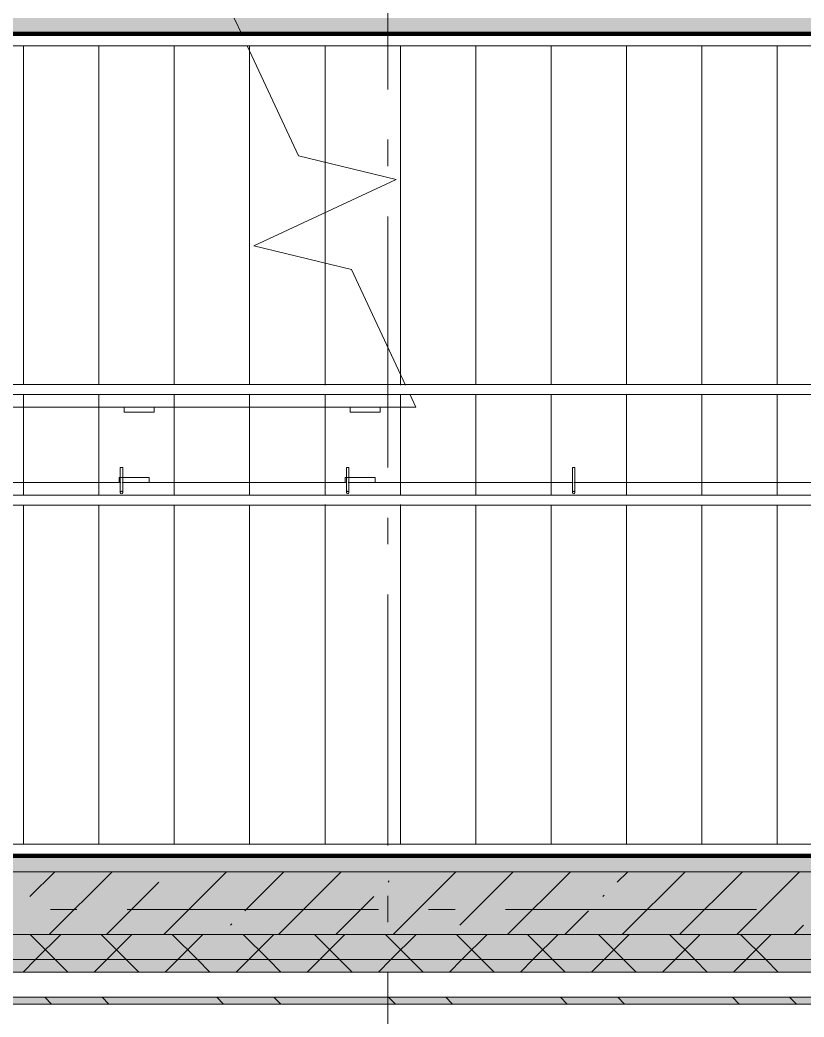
# Model space of a CAD drawing. Header units: millimetres. Extents: x -537608 to 253996, y -217170 to 186033.
# Drawn here: x -281726 to -278604, y -56630 to -52658 of the extents above; entities that cross this region are included whole.
import ezdxf

# ---------------------------------------------------------------- set-up
doc = ezdxf.new("R2010")
doc.units = ezdxf.units.MM
doc.layers.add('16) Лак 1.6м', color=160, linetype='Continuous', lineweight=90)
doc.layers.add('PDF _Геометрия', color=7, linetype='Continuous')
doc.layers.add('PDF _Сплошная заливка', color=7, linetype='Continuous', true_color=0xffffff)

msp = doc.modelspace()

# ---------------------------------------------------------------- hatches: boundary and pattern name
at = {"layer": 'PDF _Сплошная заливка', "true_color": 0x56bc34, "transparency": 33554559}
msp.add_hatch(color=85, dxfattribs=at).paths.add_polyline_path([(-276911.3516, -52710.6693), (-276911.3516, -52650.6707), (-282361.3534, -52650.6707), (-282361.3534, -52710.6693), (-276971.3524, -52710.6693)])
h = msp.add_hatch(color=85, dxfattribs=at)
h.paths.add_polyline_path([(-277845.4411, -56050.668), (-277191.352, -56050.668), (-277191.352, -55990.6695), (-283326.3528, -55990.6695), (-283326.3528, -56050.668), (-279521.3977, -56050.668)], flags=0)
h.paths.add_polyline_path([(-284506.3527, -56050.668), (-284296.3535, -56050.668), (-284296.3535, -55990.6695), (-284511.354, -55992.5727), (-284511.354, -56050.668)], flags=0)
at = {"layer": 'PDF _Сплошная заливка', "transparency": 33554559}
h = msp.add_hatch(color=256, dxfattribs=at)
h.paths.add_polyline_path([(-277007.4638, -56300.6691), (-276911.3516, -56300.6691), (-276911.3516, -56050.668), (-283326.3528, -56050.668), (-283326.3528, -56300.6691), (-277845.4411, -56300.6691)], flags=0)
h.paths.add_polyline_path([(-284506.3527, -56300.6691), (-284296.3535, -56300.6691), (-284296.3535, -56050.668), (-284506.3527, -56050.668)], flags=0)
h = msp.add_hatch(color=256, dxfattribs=at)
h.paths.add_polyline_path([(-264661.3483, -56400.6696), (-264661.3483, -56300.6691), (-273846.0871, -56300.6691), (-273846.0871, -56400.6696), (-265161.3488, -56400.6696)], flags=0)
h.paths.add_polyline_path([(-276169.4866, -56400.6696), (-275546.0879, -56400.6696), (-275546.0879, -56300.6691), (-283386.3535, -56300.6691), (-283386.3535, -56400.6696), (-277007.4638, -56400.6696)], flags=0)
h.paths.add_polyline_path([(-284236.3529, -56400.6696), (-284236.3529, -56300.6691), (-285511.354, -56300.6691), (-285511.354, -56400.6696), (-284511.354, -56400.6696)], flags=0)
h.paths.add_polyline_path([(-293211.3567, -56400.6696), (-293211.3567, -56300.6691), (-295011.358, -56300.6691), (-295011.358, -56400.6696), (-293348.0371, -56400.6696)], flags=0)
h.paths.add_polyline_path([(-297956.914, -56400.6696), (-296711.3566, -56400.6696), (-296711.3566, -56300.6691), (-298011.3579, -56300.6691), (-298011.3579, -56400.6696)], flags=0)
h.paths.add_polyline_path([(-300889.8407, -56400.6696), (-299711.3565, -56400.6696), (-299711.3565, -56300.6691), (-301011.3578, -56300.6691), (-301011.3578, -56400.6696)], flags=0)
h.paths.add_polyline_path([(-302711.3564, -56400.6696), (-302711.3564, -56300.6691), (-304011.3577, -56300.6691), (-304011.3577, -56400.6696), (-302984.786, -56400.6696)], flags=0)
h.paths.add_polyline_path([(-307011.3576, -56400.6696), (-305711.3606, -56400.6696), (-305711.3606, -56300.6691), (-307011.3576, -56300.6691), (-307011.3576, -56348.5637)], flags=0)
h.paths.add_polyline_path([(-311783.5533, -56400.6696), (-311711.3604, -56400.6696), (-311711.3604, -56300.6691), (-313011.3617, -56300.6691), (-313011.3617, -56400.6696), (-312202.5441, -56400.6696)], flags=0)
h.paths.add_polyline_path([(-308850.6309, -56400.6696), (-308711.3605, -56400.6696), (-308711.3605, -56300.6691), (-310011.3618, -56300.6691), (-310011.3618, -56400.6696), (-309688.6081, -56400.6696)], flags=0)
h.paths.add_polyline_path([(-314716.4758, -56400.6696), (-314711.3604, -56400.6696), (-314711.3604, -56300.6691), (-316011.3616, -56300.6691), (-316011.3616, -56400.6696), (-315554.4573, -56400.6696)], flags=0)
h.paths.add_polyline_path([(-318068.389, -56400.6696), (-317711.3603, -56400.6696), (-317711.3603, -56300.6691), (-319011.3615, -56300.6691), (-319011.3615, -56400.6696), (-318906.3662, -56400.6696)], flags=0)
h.paths.add_polyline_path([(-322011.3614, -56400.6696), (-320711.3602, -56400.6696), (-320711.3602, -56300.6691), (-322011.3614, -56300.6691), (-322011.3614, -56348.5637)], flags=0)
h.paths.add_polyline_path([(-324772.2154, -56400.6696), (-323711.3644, -56400.6696), (-323711.3644, -56300.6691), (-325011.3613, -56300.6691), (-325011.3613, -56400.6696)], flags=0)
h.paths.add_polyline_path([(-326867.1607, -56400.6696), (-326711.3643, -56400.6696), (-326711.3643, -56300.6691), (-328311.3625, -56300.6691), (-328311.3625, -56400.6696), (-327286.1471, -56400.6696)], flags=0)
h.paths.add_polyline_path([(-330219.0739, -56400.6696), (-330011.3654, -56400.6696), (-330011.3654, -56300.6691), (-331311.3624, -56300.6691), (-331311.3624, -56400.6696), (-330638.0647, -56400.6696)], flags=0)
h.paths.add_polyline_path([(-333011.361, -56400.6696), (-333011.361, -56300.6691), (-334311.3666, -56300.6691), (-334311.3666, -56400.6696), (-333151.992, -56400.6696)], flags=0)
h.paths.add_polyline_path([(-336084.9188, -56400.6696), (-336011.3653, -56400.6696), (-336011.3653, -56300.6691), (-337111.3699, -56300.6691), (-337111.3699, -56400.6696), (-336503.9096, -56400.6696)], flags=0)
h.paths.add_polyline_path([(-339017.8456, -56400.6696), (-339011.3695, -56400.6696), (-339011.3695, -56300.6691), (-340311.3664, -56300.6691), (-340311.3664, -56400.6696), (-339436.8277, -56400.6696)], flags=0)
h.paths.add_polyline_path([(-343207.736, -56400.6696), (-342011.3651, -56400.6696), (-342011.3651, -56300.6691), (-343311.3706, -56300.6691), (-343311.3706, -56400.6696)], flags=0)
h.paths.add_polyline_path([(-345011.3693, -56400.6696), (-345011.3693, -56300.6691), (-346311.3662, -56300.6691), (-346311.3662, -56400.6696), (-345302.6812, -56400.6696)], flags=0)
h.paths.add_polyline_path([(-348011.3649, -56400.6696), (-348011.3649, -56300.6691), (-349251.3719, -56300.6691), (-349251.3719, -56400.6696), (-348235.5994, -56400.6696)], flags=0)
h.paths.add_polyline_path([(-354520.435, -56400.6696), (-353126.3712, -56400.6696), (-353126.3712, -56300.6691), (-358586.0311, -56300.6691), (-358586.0311, -56400.6696), (-354939.4258, -56400.6696)], flags=0)
h.paths.add_polyline_path([(-352251.3675, -56400.6696), (-350951.3705, -56400.6696), (-350951.3705, -56300.6691), (-352251.3675, -56300.6691), (-352251.3675, -56348.5637)], flags=0)
h.paths.add_polyline_path([(-359548.307, -56400.6696), (-359461.0349, -56400.6696), (-359461.0349, -56300.6691), (-368461.3748, -56300.6691), (-368461.3748, -56400.6696), (-359967.2978, -56400.6696)], flags=0)
h = msp.add_hatch(color=256, dxfattribs=at)
h.paths.add_polyline_path([(-264661.3483, -56450.6697), (-264561.3495, -56450.6697), (-264561.3495, -56400.6696), (-273846.0871, -56400.6696), (-273846.0871, -56450.6697), (-265275.7708, -56450.6697)], flags=0)
h.paths.add_polyline_path([(-276169.4866, -56450.6697), (-275546.0879, -56450.6697), (-275546.0879, -56400.6696), (-283386.3535, -56400.6696), (-283386.3535, -56450.6697), (-277007.4638, -56450.6697)], flags=0)
h.paths.add_polyline_path([(-284236.3529, -56450.6697), (-284236.3529, -56400.6696), (-285511.354, -56400.6696), (-285511.354, -56450.6697), (-284549.2675, -56450.6697)], flags=0)
h.paths.add_polyline_path([(-293767.0235, -56450.6697), (-293211.3567, -56450.6697), (-293211.3567, -56400.6696), (-295011.358, -56400.6696), (-295011.358, -56450.6697), (-294605.0051, -56450.6697)], flags=0)
h.paths.add_polyline_path([(-298011.3579, -56450.6697), (-296711.3566, -56450.6697), (-296711.3566, -56400.6696), (-298011.3579, -56400.6696)], flags=0)
h.paths.add_polyline_path([(-300051.8592, -56450.6697), (-299711.3565, -56450.6697), (-299711.3565, -56400.6696), (-301011.3578, -56400.6696), (-301011.3578, -56450.6697), (-300470.8499, -56450.6697)], flags=0)
h.paths.add_polyline_path([(-302711.3564, -56450.6697), (-302711.3564, -56400.6696), (-304011.3577, -56400.6696), (-304011.3577, -56450.6697), (-302984.786, -56450.6697)], flags=0)
h.paths.add_polyline_path([(-305711.3606, -56450.6697), (-305711.3606, -56400.6696), (-307011.3576, -56400.6696), (-307011.3576, -56450.6697), (-305917.7084, -56450.6697)], flags=0)
h.paths.add_polyline_path([(-308711.3605, -56450.6697), (-308711.3605, -56400.6696), (-310011.3618, -56400.6696), (-310011.3618, -56450.6697), (-308850.6309, -56450.6697)], flags=0)
h.paths.add_polyline_path([(-312202.5441, -56450.6697), (-311711.3604, -56450.6697), (-311711.3604, -56400.6696), (-313011.3617, -56400.6696), (-313011.3617, -56450.6697), (-312621.5305, -56450.6697)], flags=0)
h.paths.add_polyline_path([(-314716.4758, -56450.6697), (-314711.3604, -56450.6697), (-314711.3604, -56400.6696), (-316011.3616, -56400.6696), (-316011.3616, -56450.6697), (-315554.4573, -56450.6697)], flags=0)
h.paths.add_polyline_path([(-318068.389, -56450.6697), (-317711.3603, -56450.6697), (-317711.3603, -56400.6696), (-319011.3615, -56400.6696), (-319011.3615, -56450.6697), (-318906.3662, -56450.6697)], flags=0)
h.paths.add_polyline_path([(-321001.3114, -56450.6697), (-320711.3602, -56450.6697), (-320711.3602, -56400.6696), (-322011.3614, -56400.6696), (-322011.3614, -56450.6697), (-321420.3022, -56450.6697)], flags=0)
h.paths.add_polyline_path([(-323934.2382, -56450.6697), (-323711.3644, -56450.6697), (-323711.3644, -56400.6696), (-325011.3613, -56400.6696), (-325011.3613, -56450.6697), (-324772.2154, -56450.6697)], flags=0)
h.paths.add_polyline_path([(-327286.1471, -56450.6697), (-326711.3643, -56450.6697), (-326711.3643, -56400.6696), (-328311.3625, -56400.6696), (-328311.3625, -56450.6697), (-328124.1287, -56450.6697)], flags=0)
h.paths.add_polyline_path([(-331311.3624, -56450.6697), (-330011.3654, -56450.6697), (-330011.3654, -56400.6696), (-331311.3624, -56400.6696)], flags=0)
h.paths.add_polyline_path([(-334311.3666, -56450.6697), (-333011.361, -56450.6697), (-333011.361, -56400.6696), (-334311.3666, -56400.6696)], flags=0)
h.paths.add_polyline_path([(-336922.9003, -56450.6697), (-336011.3653, -56450.6697), (-336011.3653, -56400.6696), (-337111.3699, -56400.6696), (-337111.3699, -56450.6697)], flags=0)
h.paths.add_polyline_path([(-339436.8277, -56450.6697), (-339011.3695, -56450.6697), (-339011.3695, -56400.6696), (-340311.3664, -56400.6696), (-340311.3664, -56450.6697), (-339855.8185, -56450.6697)], flags=0)
h.paths.add_polyline_path([(-342369.7545, -56450.6697), (-342011.3651, -56450.6697), (-342011.3651, -56400.6696), (-343311.3706, -56400.6696), (-343311.3706, -56450.6697), (-343207.736, -56450.6697)], flags=0)
h.paths.add_polyline_path([(-345011.3693, -56450.6697), (-345011.3693, -56400.6696), (-346311.3662, -56400.6696), (-346311.3662, -56450.6697), (-345302.6812, -56450.6697)], flags=0)
h.paths.add_polyline_path([(-348011.3649, -56450.6697), (-348011.3649, -56400.6696), (-349251.3719, -56400.6696), (-349251.3719, -56450.6697), (-348235.5994, -56450.6697)], flags=0)
h.paths.add_polyline_path([(-352251.3675, -56450.6697), (-350951.3705, -56450.6697), (-350951.3705, -56400.6696), (-352251.3675, -56400.6696)], flags=0)
h.paths.add_polyline_path([(-353126.3712, -56450.6697), (-353126.3712, -56400.6696), (-358586.0311, -56400.6696), (-358586.0311, -56450.6697), (-353263.4714, -56450.6697)], flags=0)
h.paths.add_polyline_path([(-360805.2708, -56450.6697), (-359461.0349, -56450.6697), (-359461.0349, -56400.6696), (-368511.375, -56400.6696), (-368511.375, -56450.6697), (-361643.2523, -56450.6697)], flags=0)
h = msp.add_hatch(color=256, dxfattribs=at)
h.paths.add_polyline_path([(-265275.7708, -56577.6682), (-264411.3488, -56577.6682), (-264411.3488, -56550.6701), (-273846.0871, -56550.6701), (-273846.0871, -56577.6682), (-266113.7491, -56577.6682)], flags=0)
h.paths.add_polyline_path([(-276169.4866, -56577.6682), (-275546.0879, -56577.6682), (-275546.0879, -56550.6701), (-283386.3535, -56550.6701), (-283386.3535, -56577.6682), (-277007.4638, -56577.6682)], flags=0)
h.paths.add_polyline_path([(-284236.3529, -56577.6682), (-284236.3529, -56550.6701), (-285511.354, -56550.6701), (-285511.354, -56577.6682), (-284549.2675, -56577.6682)], flags=0)
h.paths.add_polyline_path([(-293211.3567, -56577.6682), (-293211.3567, -56550.6701), (-295011.358, -56550.6701), (-295011.358, -56577.6682), (-293348.0371, -56577.6682)], flags=0)
h.paths.add_polyline_path([(-297956.914, -56577.6682), (-296711.3566, -56577.6682), (-296711.3566, -56550.6701), (-298011.3579, -56550.6701), (-298011.3579, -56577.6682)], flags=0)
h.paths.add_polyline_path([(-301011.3578, -56577.6682), (-299711.3565, -56577.6682), (-299711.3565, -56550.6701), (-301011.3578, -56550.6701)], flags=0)
h.paths.add_polyline_path([(-302984.786, -56577.6682), (-302711.3564, -56577.6682), (-302711.3564, -56550.6701), (-304011.3577, -56550.6701), (-304011.3577, -56577.6682), (-303822.7632, -56577.6682)], flags=0)
h.paths.add_polyline_path([(-305917.7084, -56577.6682), (-305711.3606, -56577.6682), (-305711.3606, -56550.6701), (-307011.3576, -56550.6701), (-307011.3576, -56577.6682), (-306336.6949, -56577.6682)], flags=0)
h.paths.add_polyline_path([(-308850.6309, -56577.6682), (-308711.3605, -56577.6682), (-308711.3605, -56550.6701), (-310011.3618, -56550.6701), (-310011.3618, -56577.6682), (-309688.6081, -56577.6682)], flags=0)
h.paths.add_polyline_path([(-312202.5441, -56577.6682), (-311711.3604, -56577.6682), (-311711.3604, -56550.6701), (-313011.3617, -56550.6701), (-313011.3617, -56577.6682), (-312621.5305, -56577.6682)], flags=0)
h.paths.add_polyline_path([(-317711.3603, -56577.6682), (-317711.3603, -56550.6701), (-319011.3615, -56550.6701), (-319011.3615, -56577.6682), (-318068.389, -56577.6682)], flags=0)
h.paths.add_polyline_path([(-315554.4573, -56577.6682), (-314711.3604, -56577.6682), (-314711.3604, -56550.6701), (-316011.3616, -56550.6701), (-316011.3616, -56577.6682), (-315973.4437, -56577.6682)], flags=0)
h.paths.add_polyline_path([(-321420.3022, -56577.6682), (-320711.3602, -56577.6682), (-320711.3602, -56550.6701), (-322011.3614, -56550.6701), (-322011.3614, -56577.6682), (-321839.293, -56577.6682)], flags=0)
h.paths.add_polyline_path([(-323711.3644, -56577.6682), (-323711.3644, -56550.6701), (-325011.3613, -56550.6701), (-325011.3613, -56577.6682), (-323934.2382, -56577.6682)], flags=0)
h.paths.add_polyline_path([(-326711.3643, -56577.6682), (-326711.3643, -56550.6701), (-328311.3625, -56550.6701), (-328311.3625, -56577.6682), (-326867.1607, -56577.6682)], flags=0)
h.paths.add_polyline_path([(-331311.3624, -56577.6682), (-330011.3654, -56577.6682), (-330011.3654, -56550.6701), (-331311.3624, -56550.6701)], flags=0)
h.paths.add_polyline_path([(-334311.3666, -56577.6682), (-333011.361, -56577.6682), (-333011.361, -56550.6701), (-334311.3666, -56550.6701)], flags=0)
h.paths.add_polyline_path([(-336011.3653, -56577.6682), (-336011.3653, -56550.6701), (-337111.3699, -56550.6701), (-337111.3699, -56577.6682), (-336084.9188, -56577.6682)], flags=0)
h.paths.add_polyline_path([(-340311.3664, -56577.6682), (-339011.3695, -56577.6682), (-339011.3695, -56550.6701), (-340311.3664, -56550.6701)], flags=0)
h.paths.add_polyline_path([(-345302.6812, -56577.6682), (-345011.3693, -56577.6682), (-345011.3693, -56550.6701), (-346311.3662, -56550.6701), (-346311.3662, -56577.6682), (-345721.6634, -56577.6682)], flags=0)
h.paths.add_polyline_path([(-343207.736, -56577.6682), (-342011.3651, -56577.6682), (-342011.3651, -56550.6701), (-343311.3706, -56550.6701), (-343311.3706, -56577.6682)], flags=0)
h.paths.add_polyline_path([(-348235.5994, -56577.6682), (-348011.3649, -56577.6682), (-348011.3649, -56550.6701), (-349251.3719, -56550.6701), (-349251.3719, -56577.6682), (-349073.581, -56577.6682)], flags=0)
h.paths.add_polyline_path([(-354101.4443, -56577.6682), (-353126.3712, -56577.6682), (-353126.3712, -56550.6701), (-358586.0311, -56550.6701), (-358586.0311, -56577.6682), (-354520.435, -56577.6682)], flags=0)
h.paths.add_polyline_path([(-351168.5261, -56577.6682), (-350951.3705, -56577.6682), (-350951.3705, -56550.6701), (-352251.3675, -56550.6701), (-352251.3675, -56577.6682), (-351587.5169, -56577.6682)], flags=0)
h.paths.add_polyline_path([(-359548.307, -56577.6682), (-359461.0349, -56577.6682), (-359461.0349, -56550.6701), (-368638.3734, -56550.6701), (-368638.3734, -56577.6682), (-359967.2978, -56577.6682)], flags=0)

# ---------------------------------------------------------------- linework, layer by layer
at = {"layer": '16) Лак 1.6м'}
msp.add_lwpolyline([(-282561.3521, -48610.669), (-282421.3541, -48610.669), (-282421.3541, -52710.6693), (-276971.3524, -52710.6693), (-276971.3524, -55740.6684), (-277251.3527, -55740.6684), (-277251.3527, -55990.6695), (-284451.3533, -55990.6695), (-284451.3533, -48610.669), (-284211.3527, -48610.669)], dxfattribs=at)
at = {"layer": 'PDF _Геометрия', "color": 253, "lineweight": 9, "true_color": 0xaaaaaa}
for p, q in [((-280261.3531, -52934.8392), (-280261.3531, -51934.8392)), ((-280840.0995, -52720.6676), (-280872.7405, -52650.6707)), ((-281711.3528, -52720.6676), (-281711.3528, -52710.6693)), ((-281711.3528, -52710.6693), (-281711.3528, -52720.6676)), ((-281411.3536, -52720.6676), (-281411.3536, -52710.6693)), ((-281411.3536, -52710.6693), (-281411.3536, -52720.6676)), ((-281111.3524, -52720.6676), (-281111.3524, -52710.6693)), ((-281111.3524, -52710.6693), (-281111.3524, -52720.6676)), ((-280811.3533, -52720.6676), (-280811.3533, -52710.6693)), ((-280811.3533, -52710.6693), (-280811.3533, -52720.6676)), ((-280511.352, -52720.6676), (-280511.352, -52710.6693)), ((-280511.352, -52710.6693), (-280511.352, -52720.6676)), ((-280211.3529, -52720.6676), (-280211.3529, -52710.6693)), ((-280211.3529, -52710.6693), (-280211.3529, -52720.6676)), ((-279911.3515, -52720.6676), (-279911.3515, -52710.6693)), ((-279911.3515, -52710.6693), (-279911.3515, -52720.6676)), ((-279611.3525, -52720.6676), (-279611.3525, -52710.6693)), ((-279611.3525, -52710.6693), (-279611.3525, -52720.6676)), ((-279311.3533, -52720.6676), (-279311.3533, -52710.6693)), ((-279311.3533, -52710.6693), (-279311.3533, -52720.6676)), ((-279011.352, -52720.6676), (-279011.352, -52710.6693)), ((-279011.352, -52710.6693), (-279011.352, -52720.6676)), ((-278711.3529, -52720.6676), (-278711.3529, -52710.6693)), ((-278711.3529, -52710.6693), (-278711.3529, -52720.6676)), ((-281711.3528, -54110.9766), (-281711.3528, -52760.6694)), ((-281711.3528, -52760.6694), (-281711.3528, -54110.9766)), ((-281411.3536, -54111.1704), (-281411.3536, -52760.6694)), ((-281411.3536, -52760.6694), (-281411.3536, -54111.1704)), ((-281111.3524, -54111.1704), (-281111.3524, -52760.6694)), ((-281111.3524, -52760.6694), (-281111.3524, -54111.1704)), ((-280617.0082, -53199.0928), (-280821.4463, -52760.6694)), ((-280811.3533, -52782.3153), (-280811.3533, -52760.6694)), ((-280811.3533, -52760.6694), (-280811.3533, -52782.3153)), ((-280511.352, -53224.769), (-280511.352, -52760.6694)), ((-280511.352, -52760.6694), (-280511.352, -53224.769)), ((-280211.3529, -54069.0199), (-280211.3529, -52760.6694)), ((-280211.3529, -52760.6694), (-280211.3529, -54069.0199)), ((-279911.3515, -54111.2393), (-279911.3515, -52760.6694)), ((-279911.3515, -52760.6694), (-279911.3515, -54111.2393)), ((-279611.3525, -54111.2264), (-279611.3525, -52760.6694)), ((-279611.3525, -52760.6694), (-279611.3525, -54111.2264)), ((-279311.3533, -54111.2135), (-279311.3533, -52760.6694)), ((-279311.3533, -52760.6694), (-279311.3533, -54111.2135)), ((-279011.352, -54111.2006), (-279011.352, -52760.6694)), ((-279011.352, -52760.6694), (-279011.352, -54111.2006)), ((-278711.3529, -54111.1877), (-278711.3529, -52760.6694)), ((-278711.3529, -52760.6694), (-278711.3529, -54111.1877)), ((-280811.3533, -54111.1704), (-280811.3533, -52782.3153)), ((-280811.3533, -52782.3153), (-280811.3533, -54111.1704)), ((-280261.3531, -53240.675), (-280261.3531, -53134.84)), ((-280228.1308, -53293.6032), (-280617.0082, -53199.0928)), ((-280511.352, -53425.6697), (-280511.352, -53224.769)), ((-280511.352, -53224.769), (-280511.352, -53425.6697)), ((-280794.5731, -53557.7363), (-280228.1308, -53293.6032)), ((-280511.352, -53626.5705), (-280511.352, -53425.6697)), ((-280511.352, -53425.6697), (-280511.352, -53626.5705)), ((-280261.3531, -54440.6758), (-280261.3531, -53440.6758)), ((-280405.6979, -53652.2467), (-280794.5731, -53557.7363)), ((-280511.352, -54112.6517), (-280511.352, -53626.5705)), ((-280511.352, -53626.5705), (-280511.352, -54112.6517)), ((-280191.0074, -54112.6517), (-280405.6979, -53652.2467)), ((-280211.3529, -54112.6517), (-280211.3529, -54069.0199)), ((-280211.3529, -54069.0199), (-280211.3529, -54112.6517)), ((-281711.3528, -54150.3628), (-281711.3528, -54200.6688)), ((-281711.3528, -54150.3628), (-281711.3528, -54200.6688)), ((-281411.3536, -54150.169), (-281411.3536, -54200.6688)), ((-281411.3536, -54150.169), (-281411.3536, -54200.6688)), ((-281111.3524, -54150.169), (-281111.3524, -54200.6688)), ((-281111.3524, -54150.169), (-281111.3524, -54200.6688)), ((-280811.3533, -54150.169), (-280811.3533, -54200.6688)), ((-280811.3533, -54150.169), (-280811.3533, -54200.6688)), ((-280511.352, -54148.6878), (-280511.352, -54200.6688)), ((-280511.352, -54148.6878), (-280511.352, -54200.6688)), ((-280211.3529, -54200.6688), (-280211.3529, -54148.6878)), ((-280211.3529, -54148.6878), (-280211.3529, -54200.6688)), ((-280149.9635, -54200.6688), (-280174.2036, -54148.6878)), ((-279911.3515, -54500.67), (-279911.3515, -54150.1002)), ((-279911.3515, -54150.1002), (-279911.3515, -54500.67)), ((-279611.3525, -54500.67), (-279611.3525, -54150.1131)), ((-279611.3525, -54150.1131), (-279611.3525, -54500.67)), ((-279311.3533, -54500.67), (-279311.3533, -54150.126)), ((-279311.3533, -54150.126), (-279311.3533, -54500.67)), ((-279011.352, -54500.67), (-279011.352, -54150.1389)), ((-279011.352, -54150.1389), (-279011.352, -54500.67)), ((-278711.3529, -54500.67), (-278711.3529, -54150.1518)), ((-278711.3529, -54150.1518), (-278711.3529, -54500.67)), ((-282011.3519, -54200.6688), (-281711.3528, -54200.6688)), ((-281711.3528, -54200.6688), (-281711.3528, -54500.67)), ((-281711.3528, -54200.6688), (-281711.3528, -54500.67)), ((-281711.3528, -54200.6688), (-281411.3536, -54200.6688)), ((-281411.3536, -54200.6688), (-281411.3536, -54500.67)), ((-281411.3536, -54200.6688), (-281411.3536, -54500.67)), ((-281411.3536, -54200.6688), (-281111.3524, -54200.6688)), ((-281111.3524, -54200.6688), (-281111.3524, -54500.67)), ((-281111.3524, -54200.6688), (-281111.3524, -54500.67)), ((-281111.3524, -54200.6688), (-280811.3533, -54200.6688)), ((-280811.3533, -54200.6688), (-280811.3533, -54500.67)), ((-280811.3533, -54200.6688), (-280811.3533, -54500.67)), ((-280811.3533, -54200.6688), (-280511.352, -54200.6688)), ((-280511.352, -54200.6688), (-280511.352, -54500.67)), ((-280511.352, -54500.67), (-280511.352, -54200.6688)), ((-280511.352, -54200.6688), (-280211.3529, -54200.6688)), ((-280211.3529, -54500.67), (-280211.3529, -54200.6688)), ((-280211.3529, -54200.6688), (-280211.3529, -54500.67)), ((-280211.3529, -54200.6688), (-280149.9635, -54200.6688)), ((-281711.3528, -54500.67), (-282011.3519, -54500.67)), ((-281411.3536, -54500.67), (-281711.3528, -54500.67)), ((-281711.3528, -54551.3979), (-281711.3528, -54500.67)), ((-281711.3528, -54551.3979), (-281711.3528, -54500.67)), ((-281323.8533, -54500.67), (-281411.3536, -54500.67)), ((-281411.3536, -54551.5099), (-281411.3536, -54500.67)), ((-281411.3536, -54551.5099), (-281411.3536, -54500.67)), ((-281111.3524, -54500.67), (-281318.852, -54500.67)), ((-280811.3533, -54500.67), (-281111.3524, -54500.67)), ((-281111.3524, -54551.6262), (-281111.3524, -54500.67)), ((-281111.3524, -54551.6262), (-281111.3524, -54500.67)), ((-280511.352, -54500.67), (-280811.3533, -54500.67)), ((-280811.3533, -54551.7381), (-280811.3533, -54500.67)), ((-280811.3533, -54551.7381), (-280811.3533, -54500.67)), ((-280423.8516, -54500.67), (-280511.352, -54500.67)), ((-280511.352, -54500.67), (-280511.352, -54552.6509)), ((-280511.352, -54552.6509), (-280511.352, -54500.67)), ((-280211.3529, -54500.67), (-280418.8525, -54500.67)), ((-279911.3515, -54500.67), (-280211.3529, -54500.67)), ((-280211.3529, -54500.67), (-280211.3529, -54552.6509)), ((-280211.3529, -54552.6509), (-280211.3529, -54500.67)), ((-279611.3525, -54500.67), (-279911.3515, -54500.67)), ((-279911.3515, -54500.67), (-279911.3515, -54551.1697)), ((-279911.3515, -54551.1697), (-279911.3515, -54500.67)), ((-279523.8521, -54500.67), (-279611.3525, -54500.67)), ((-279611.3525, -54500.67), (-279611.3525, -54551.1697)), ((-279611.3525, -54551.1697), (-279611.3525, -54500.67)), ((-279311.3533, -54500.67), (-279518.8529, -54500.67)), ((-279011.352, -54500.67), (-279311.3533, -54500.67)), ((-279311.3533, -54500.67), (-279311.3533, -54551.1697)), ((-279311.3533, -54551.1697), (-279311.3533, -54500.67)), ((-278711.3529, -54500.67), (-279011.352, -54500.67)), ((-279011.352, -54500.67), (-279011.352, -54551.1697)), ((-279011.352, -54551.1697), (-279011.352, -54500.67)), ((-278523.8521, -54500.67), (-278711.3529, -54500.67)), ((-278711.3529, -54500.67), (-278711.3529, -54551.1697)), ((-278711.3529, -54551.1697), (-278711.3529, -54500.67)), ((-281711.3528, -54589.9444), (-281711.3528, -55940.6693)), ((-281711.3528, -55940.6693), (-281711.3528, -54589.9444)), ((-281411.3536, -54589.8282), (-281411.3536, -55940.6693)), ((-281411.3536, -55940.6693), (-281411.3536, -54589.8282)), ((-281111.3524, -54589.7162), (-281111.3524, -55940.6693)), ((-281111.3524, -55940.6693), (-281111.3524, -54589.7162)), ((-280811.3533, -54589.6), (-280811.3533, -55940.6693)), ((-280811.3533, -55940.6693), (-280811.3533, -54589.6)), ((-280511.352, -54588.6871), (-280511.352, -55940.6693)), ((-280511.352, -55940.6693), (-280511.352, -54588.6871)), ((-280211.3529, -54588.6871), (-280211.3529, -55940.6693)), ((-280211.3529, -55940.6693), (-280211.3529, -54588.6871)), ((-279911.3515, -54590.1684), (-279911.3515, -55940.6693)), ((-279911.3515, -55940.6693), (-279911.3515, -54590.1684)), ((-279611.3525, -54590.1684), (-279611.3525, -55940.6693)), ((-279611.3525, -55940.6693), (-279611.3525, -54590.1684)), ((-279311.3533, -54590.1684), (-279311.3533, -55940.6693)), ((-279311.3533, -55940.6693), (-279311.3533, -54590.1684)), ((-279011.352, -54590.1684), (-279011.352, -55940.6693)), ((-279011.352, -55940.6693), (-279011.352, -54590.1684)), ((-278711.3529, -54590.1684), (-278711.3529, -55940.6693)), ((-278711.3529, -55940.6693), (-278711.3529, -54590.1684)), ((-280261.3531, -54746.5073), (-280261.3531, -54640.6723)), ((-280261.3531, -55946.5081), (-280261.3531, -54946.5081)), ((-281711.3528, -55980.6712), (-281711.3528, -55990.6695)), ((-281711.3528, -55990.6695), (-281711.3528, -55980.6712)), ((-281411.3536, -55980.6712), (-281411.3536, -55990.6695)), ((-281411.3536, -55990.6695), (-281411.3536, -55980.6712)), ((-281111.3524, -55980.6712), (-281111.3524, -55990.6695)), ((-281111.3524, -55990.6695), (-281111.3524, -55980.6712)), ((-280811.3533, -55980.6712), (-280811.3533, -55990.6695)), ((-280811.3533, -55990.6695), (-280811.3533, -55980.6712)), ((-280511.352, -55980.6712), (-280511.352, -55990.6695)), ((-280511.352, -55990.6695), (-280511.352, -55980.6712)), ((-280211.3529, -55980.6712), (-280211.3529, -55990.6695)), ((-280211.3529, -55990.6695), (-280211.3529, -55980.6712)), ((-279911.3515, -55980.6712), (-279911.3515, -55990.6695)), ((-279911.3515, -55990.6695), (-279911.3515, -55980.6712)), ((-279611.3525, -55980.6712), (-279611.3525, -55990.6695)), ((-279611.3525, -55990.6695), (-279611.3525, -55980.6712)), ((-279311.3533, -55980.6712), (-279311.3533, -55990.6695)), ((-279311.3533, -55990.6695), (-279311.3533, -55980.6712)), ((-279011.352, -55980.6712), (-279011.352, -55990.6695)), ((-279011.352, -55990.6695), (-279011.352, -55980.6712)), ((-278711.3529, -55980.6712), (-278711.3529, -55990.6695)), ((-278711.3529, -55990.6695), (-278711.3529, -55980.6712)), ((-280261.3531, -56252.3396), (-280261.3531, -56146.509)), ((-281498.9488, -56200.6687), (-281604.7837, -56200.6687)), ((-280298.9501, -56200.6687), (-281298.9501, -56200.6687)), ((-279993.1165, -56200.6687), (-280098.9493, -56200.6687)), ((-278793.1156, -56200.6687), (-279793.1156, -56200.6687)), ((-280261.3531, -57452.3404), (-280261.3531, -56452.3405))]:
    msp.add_line(p, q, dxfattribs=at)
at = {"layer": 'PDF _Геометрия', "lineweight": 9}
for p, q in [((-278201.3524, -52720.6676), (-282406.3523, -52720.6676)), ((-276971.3524, -52710.6693), (-282361.3534, -52710.6693)), ((-282406.3523, -52760.6694), (-278201.3524, -52760.6694)), ((-278416.6307, -54110.671), (-282306.0742, -54110.671)), ((-282306.0742, -54150.6685), (-278416.6307, -54150.6685)), ((-281311.3532, -54200.6688), (-281311.3532, -54220.6697)), ((-281191.3519, -54220.6697), (-281191.3519, -54200.6688)), ((-280411.3515, -54200.6688), (-280411.3515, -54220.6697)), ((-280291.3523, -54220.6697), (-280291.3523, -54200.6688)), ((-281311.3532, -54220.6697), (-281191.3519, -54220.6697)), ((-280411.3515, -54220.6697), (-280291.3523, -54220.6697)), ((-281326.3529, -54515.6675), (-281326.3529, -54440.6715)), ((-281326.3529, -54440.6715), (-281326.3529, -54515.6675)), ((-281326.1828, -54440.6715), (-281326.3529, -54440.6715)), ((-281326.3529, -54440.6715), (-281326.1828, -54440.6715)), ((-281326.1828, -54440.6715), (-281326.3529, -54440.6715)), ((-281326.3529, -54440.6715), (-281326.1828, -54440.6715)), ((-281325.6833, -54440.6715), (-281326.1828, -54440.6715)), ((-281326.1828, -54440.6715), (-281325.6833, -54440.6715)), ((-281325.6833, -54440.6715), (-281326.1828, -54440.6715)), ((-281326.1828, -54440.6715), (-281325.6833, -54440.6715)), ((-281324.8889, -54440.6715), (-281325.6833, -54440.6715)), ((-281325.6833, -54440.6715), (-281324.8889, -54440.6715)), ((-281324.8889, -54440.6715), (-281325.6833, -54440.6715)), ((-281325.6833, -54440.6715), (-281324.8889, -54440.6715)), ((-281324.8889, -54440.6715), (-281323.8533, -54440.6715)), ((-281323.8533, -54440.6715), (-281322.6476, -54440.6715)), ((-281322.6476, -54440.6715), (-281321.3537, -54440.6715)), ((-281321.3537, -54440.6715), (-281320.0598, -54440.6715)), ((-281320.0598, -54440.6715), (-281318.852, -54440.6715)), ((-281318.852, -54440.6715), (-281317.8164, -54440.6715)), ((-281317.8164, -54440.6715), (-281317.022, -54440.6715)), ((-281317.022, -54440.6715), (-281317.8164, -54440.6715)), ((-281317.8164, -54440.6715), (-281317.022, -54440.6715)), ((-281317.022, -54440.6715), (-281317.8164, -54440.6715)), ((-281317.022, -54440.6715), (-281316.5225, -54440.6715)), ((-281316.5225, -54440.6715), (-281317.022, -54440.6715)), ((-281317.022, -54440.6715), (-281316.5225, -54440.6715)), ((-281316.5225, -54440.6715), (-281317.022, -54440.6715)), ((-281316.5225, -54440.6715), (-281316.3524, -54440.6715)), ((-281316.3524, -54440.6715), (-281316.5225, -54440.6715)), ((-281316.5225, -54440.6715), (-281316.3524, -54440.6715)), ((-281316.3524, -54440.6715), (-281316.5225, -54440.6715)), ((-281316.3524, -54515.6675), (-281316.3524, -54440.6715)), ((-281316.3524, -54440.6715), (-281316.3524, -54515.6675)), ((-280426.3534, -54515.6675), (-280426.3534, -54440.6715)), ((-280426.3534, -54440.6715), (-280426.3534, -54515.6675)), ((-280426.1833, -54440.6715), (-280426.3534, -54440.6715)), ((-280426.3534, -54440.6715), (-280426.1833, -54440.6715)), ((-280426.1833, -54440.6715), (-280426.3534, -54440.6715)), ((-280426.3534, -54440.6715), (-280426.1833, -54440.6715)), ((-280425.6838, -54440.6715), (-280426.1833, -54440.6715)), ((-280426.1833, -54440.6715), (-280425.6838, -54440.6715)), ((-280425.6838, -54440.6715), (-280426.1833, -54440.6715)), ((-280426.1833, -54440.6715), (-280425.6838, -54440.6715)), ((-280424.8872, -54440.6715), (-280425.6838, -54440.6715)), ((-280425.6838, -54440.6715), (-280424.8872, -54440.6715)), ((-280424.8872, -54440.6715), (-280425.6838, -54440.6715)), ((-280425.6838, -54440.6715), (-280424.8872, -54440.6715)), ((-280424.8872, -54440.6715), (-280423.8516, -54440.6715)), ((-280423.8516, -54440.6715), (-280422.6459, -54440.6715)), ((-280422.6459, -54440.6715), (-280421.352, -54440.6715)), ((-280421.352, -54440.6715), (-280420.0581, -54440.6715)), ((-280420.0581, -54440.6715), (-280418.8525, -54440.6715)), ((-280418.8525, -54440.6715), (-280417.8169, -54440.6715)), ((-280417.8169, -54440.6715), (-280417.0225, -54440.6715)), ((-280417.0225, -54440.6715), (-280417.8169, -54440.6715)), ((-280417.8169, -54440.6715), (-280417.0225, -54440.6715)), ((-280417.0225, -54440.6715), (-280417.8169, -54440.6715)), ((-280417.0225, -54440.6715), (-280416.523, -54440.6715)), ((-280416.523, -54440.6715), (-280417.0225, -54440.6715)), ((-280417.0225, -54440.6715), (-280416.523, -54440.6715)), ((-280416.523, -54440.6715), (-280417.0225, -54440.6715)), ((-280416.523, -54440.6715), (-280416.3529, -54440.6715)), ((-280416.3529, -54440.6715), (-280416.523, -54440.6715)), ((-280416.523, -54440.6715), (-280416.3529, -54440.6715)), ((-280416.3529, -54440.6715), (-280416.523, -54440.6715)), ((-280416.3529, -54515.6675), (-280416.3529, -54440.6715)), ((-280416.3529, -54440.6715), (-280416.3529, -54515.6675)), ((-279526.3516, -54515.6675), (-279526.3516, -54440.6715)), ((-279526.3516, -54440.6715), (-279526.3516, -54515.6675)), ((-279526.1816, -54440.6715), (-279526.3516, -54440.6715)), ((-279526.3516, -54440.6715), (-279526.1816, -54440.6715)), ((-279526.1816, -54440.6715), (-279526.3516, -54440.6715)), ((-279526.3516, -54440.6715), (-279526.1816, -54440.6715)), ((-279525.6821, -54440.6715), (-279526.1816, -54440.6715)), ((-279526.1816, -54440.6715), (-279525.6821, -54440.6715)), ((-279525.6821, -54440.6715), (-279526.1816, -54440.6715)), ((-279526.1816, -54440.6715), (-279525.6821, -54440.6715)), ((-279524.8876, -54440.6715), (-279525.6821, -54440.6715)), ((-279525.6821, -54440.6715), (-279524.8876, -54440.6715)), ((-279524.8876, -54440.6715), (-279525.6821, -54440.6715)), ((-279525.6821, -54440.6715), (-279524.8876, -54440.6715)), ((-279524.8876, -54440.6715), (-279523.8521, -54440.6715)), ((-279523.8521, -54440.6715), (-279522.6464, -54440.6715)), ((-279522.6464, -54440.6715), (-279521.3525, -54440.6715)), ((-279521.3525, -54440.6715), (-279520.0585, -54440.6715)), ((-279520.0585, -54440.6715), (-279518.8529, -54440.6715)), ((-279518.8529, -54440.6715), (-279517.8173, -54440.6715)), ((-279517.8173, -54440.6715), (-279517.0229, -54440.6715)), ((-279517.0229, -54440.6715), (-279517.8173, -54440.6715)), ((-279517.8173, -54440.6715), (-279517.0229, -54440.6715)), ((-279517.0229, -54440.6715), (-279517.8173, -54440.6715)), ((-279517.0229, -54440.6715), (-279516.5234, -54440.6715)), ((-279516.5234, -54440.6715), (-279517.0229, -54440.6715)), ((-279517.0229, -54440.6715), (-279516.5234, -54440.6715)), ((-279516.5234, -54440.6715), (-279517.0229, -54440.6715)), ((-279516.5234, -54440.6715), (-279516.3533, -54440.6715)), ((-279516.3533, -54440.6715), (-279516.5234, -54440.6715)), ((-279516.5234, -54440.6715), (-279516.3533, -54440.6715)), ((-279516.3533, -54440.6715), (-279516.5234, -54440.6715)), ((-279516.3533, -54515.6675), (-279516.3533, -54440.6715)), ((-279516.3533, -54440.6715), (-279516.3533, -54515.6675)), ((-281211.3529, -54480.6691), (-281331.3521, -54480.6691)), ((-281331.3521, -54480.6691), (-281331.3521, -54500.67)), ((-281211.3529, -54500.67), (-281211.3529, -54480.6691)), ((-280311.3533, -54480.6691), (-280431.3525, -54480.6691)), ((-280431.3525, -54480.6691), (-280431.3525, -54500.67)), ((-280311.3533, -54500.67), (-280311.3533, -54480.6691)), ((-281326.3529, -54515.6675), (-281326.3529, -54519.2026)), ((-281326.3529, -54519.2026), (-281326.3529, -54515.6675)), ((-281326.3529, -54519.2026), (-281326.3529, -54534.5576)), ((-281326.3529, -54534.5576), (-281326.3529, -54519.2026)), ((-281316.3524, -54532.0515), (-281316.3524, -54515.6675)), ((-281316.3524, -54515.6675), (-281316.3524, -54532.0515)), ((-280426.3534, -54515.6675), (-280426.3534, -54519.2026)), ((-280426.3534, -54519.2026), (-280426.3534, -54515.6675)), ((-280426.3534, -54519.2026), (-280426.3534, -54534.5576)), ((-280426.3534, -54534.5576), (-280426.3534, -54519.2026)), ((-280416.3529, -54532.0515), (-280416.3529, -54515.6675)), ((-280416.3529, -54515.6675), (-280416.3529, -54532.0515)), ((-279526.3516, -54515.6675), (-279526.3516, -54519.2026)), ((-279526.3516, -54519.2026), (-279526.3516, -54515.6675)), ((-279526.3516, -54519.2026), (-279526.3516, -54534.5576)), ((-279526.3516, -54534.5576), (-279526.3516, -54519.2026)), ((-279516.3533, -54532.0515), (-279516.3533, -54515.6675)), ((-279516.3533, -54515.6675), (-279516.3533, -54532.0515)), ((-278416.6307, -54550.6702), (-282306.0742, -54550.6702)), ((-281326.3529, -54534.5576), (-281326.3529, -54540.6676)), ((-281326.3529, -54540.6676), (-281326.3529, -54534.5576)), ((-281316.3524, -54540.4178), (-281316.3524, -54532.0515)), ((-281316.3524, -54532.0515), (-281316.3524, -54540.4178)), ((-281316.3524, -54540.6676), (-281316.3524, -54540.4178)), ((-281316.3524, -54540.4178), (-281316.3524, -54540.6676)), ((-280426.3534, -54534.5576), (-280426.3534, -54540.6676)), ((-280426.3534, -54540.6676), (-280426.3534, -54534.5576)), ((-280416.3529, -54540.4178), (-280416.3529, -54532.0515)), ((-280416.3529, -54532.0515), (-280416.3529, -54540.4178)), ((-280416.3529, -54540.6676), (-280416.3529, -54540.4178)), ((-280416.3529, -54540.4178), (-280416.3529, -54540.6676)), ((-279526.3516, -54534.5576), (-279526.3516, -54540.6676)), ((-279526.3516, -54540.6676), (-279526.3516, -54534.5576)), ((-279516.3533, -54540.4178), (-279516.3533, -54532.0515)), ((-279516.3533, -54532.0515), (-279516.3533, -54540.4178)), ((-279516.3533, -54540.6676), (-279516.3533, -54540.4178)), ((-279516.3533, -54540.4178), (-279516.3533, -54540.6676)), ((-282306.0742, -54590.6678), (-278416.6307, -54590.6678)), ((-277731.3518, -55940.6693), (-282651.3521, -55940.6693)), ((-283326.3528, -55990.6695), (-277251.3527, -55990.6695)), ((-282651.3521, -55980.6712), (-277731.3518, -55980.6712)), ((-277191.352, -56050.668), (-283326.3528, -56050.668)), ((-283326.3528, -56050.668), (-277191.352, -56050.668)), ((-281685.9803, -56149.4757), (-281587.1747, -56050.668)), ((-281609.0767, -56300.6691), (-281359.0757, -56050.668)), ((-281152.8786, -56300.6691), (-280902.8796, -56050.668)), ((-280830.6093, -56206.4988), (-280674.7806, -56050.668)), ((-280696.6826, -56300.6691), (-280446.6816, -56050.668)), ((-280240.4845, -56300.6691), (-279990.4834, -56050.668)), ((-279975.2405, -56263.5263), (-279762.3865, -56050.668)), ((-279784.2864, -56300.6691), (-279534.2874, -56050.668)), ((-279347.9686, -56092.4526), (-279306.1884, -56050.668)), ((-279328.0904, -56300.6691), (-279078.0893, -56050.668)), ((-279099.9913, -56300.6691), (-278849.9924, -56050.668)), ((-278871.8923, -56300.6691), (-278621.8933, -56050.668)), ((-281380.9776, -56300.6691), (-281172.7589, -56092.4526)), ((-280260.3627, -56092.4526), (-280255.6219, -56087.7075)), ((-280468.5835, -56300.6691), (-280317.388, -56149.4757)), ((-279404.9939, -56149.4757), (-279400.2531, -56144.7349)), ((-279556.1894, -56300.6691), (-279462.0192, -56206.4988)), ((-280887.6346, -56263.5263), (-280882.8938, -56258.7812)), ((-278643.7953, -56300.6691), (-278606.6483, -56263.5263)), ((-283386.3535, -56300.6691), (-276911.3516, -56300.6691)), ((-276911.3516, -56300.6691), (-283326.3528, -56300.6691)), ((-281585.166, -56400.6696), (-281685.1664, -56300.6691)), ((-281663.2838, -56400.6696), (-281563.2834, -56300.6691)), ((-281302.3237, -56400.6696), (-281402.322, -56300.6691)), ((-281380.4415, -56400.6696), (-281280.4412, -56300.6691)), ((-281019.4793, -56400.6696), (-281119.4798, -56300.6691)), ((-281097.5971, -56400.6696), (-280997.5989, -56300.6691)), ((-280736.6371, -56400.6696), (-280836.6376, -56300.6691)), ((-280814.7549, -56400.6696), (-280714.7545, -56300.6691)), ((-280453.7949, -56400.6696), (-280553.7953, -56300.6691)), ((-280531.9127, -56400.6696), (-280431.9123, -56300.6691)), ((-280170.9527, -56400.6696), (-280270.9509, -56300.6691)), ((-280249.0704, -56400.6696), (-280149.07, -56300.6691)), ((-279888.1083, -56400.6696), (-279988.1087, -56300.6691)), ((-279966.226, -56400.6696), (-279866.2278, -56300.6691)), ((-279605.266, -56400.6696), (-279705.2665, -56300.6691)), ((-279683.3838, -56400.6696), (-279583.3834, -56300.6691)), ((-279322.4238, -56400.6696), (-279422.4243, -56300.6691)), ((-279400.5416, -56400.6696), (-279300.5411, -56300.6691)), ((-279039.5816, -56400.6696), (-279139.5799, -56300.6691)), ((-279117.6994, -56400.6696), (-279017.6989, -56300.6691)), ((-278756.7372, -56400.6696), (-278856.7376, -56300.6691)), ((-278834.855, -56400.6696), (-278734.8567, -56300.6691)), ((-283386.3535, -56400.6696), (-275546.0879, -56400.6696)), ((-281713.284, -56450.6697), (-281663.2838, -56400.6696)), ((-281535.1658, -56450.6697), (-281585.166, -56400.6696)), ((-281430.4417, -56450.6697), (-281380.4415, -56400.6696)), ((-281252.3235, -56450.6697), (-281302.3237, -56400.6696)), ((-281147.5973, -56450.6697), (-281097.5971, -56400.6696)), ((-280969.4791, -56450.6697), (-281019.4793, -56400.6696)), ((-280864.7551, -56450.6697), (-280814.7549, -56400.6696)), ((-280686.6369, -56450.6697), (-280736.6371, -56400.6696)), ((-280581.9129, -56450.6697), (-280531.9127, -56400.6696)), ((-280403.7947, -56450.6697), (-280453.7949, -56400.6696)), ((-280299.0707, -56450.6697), (-280249.0704, -56400.6696)), ((-280120.9524, -56450.6697), (-280170.9527, -56400.6696)), ((-280016.2263, -56450.6697), (-279966.226, -56400.6696)), ((-279838.108, -56450.6697), (-279888.1083, -56400.6696)), ((-279733.384, -56450.6697), (-279683.3838, -56400.6696)), ((-279555.2658, -56450.6697), (-279605.266, -56400.6696)), ((-279450.5418, -56450.6697), (-279400.5416, -56400.6696)), ((-279272.4236, -56450.6697), (-279322.4238, -56400.6696)), ((-279167.6996, -56450.6697), (-279117.6994, -56400.6696)), ((-278989.5814, -56450.6697), (-279039.5816, -56400.6696)), ((-278884.8552, -56450.6697), (-278834.855, -56400.6696)), ((-278706.737, -56450.6697), (-278756.7372, -56400.6696)), ((-283386.3535, -56450.6697), (-275546.0879, -56450.6697)), ((-283386.3535, -56550.6701), (-275546.0879, -56550.6701)), ((-275546.0879, -56577.6682), (-283386.3535, -56577.6682))]:
    msp.add_line(p, q, dxfattribs=at)
at = {"layer": 'PDF _Геометрия', "color": 8, "lineweight": 9, "true_color": 0x787878}
for p, q in [((-281599.9331, -56577.6682), (-281626.9333, -56550.6701)), ((-281371.8341, -56577.6682), (-281398.8343, -56550.6701)), ((-280915.6381, -56577.6682), (-280942.6383, -56550.6701)), ((-280687.539, -56577.6682), (-280714.5392, -56550.6701)), ((-280231.3409, -56577.6682), (-280258.3411, -56550.6701)), ((-280003.2418, -56577.6682), (-280030.242, -56550.6701)), ((-279547.0458, -56577.6682), (-279574.046, -56550.6701)), ((-279318.9468, -56577.6682), (-279345.947, -56550.6701)), ((-278862.7508, -56577.6682), (-278889.751, -56550.6701)), ((-278634.6517, -56577.6682), (-278661.6519, -56550.6701))]:
    msp.add_line(p, q, dxfattribs=at)
at = {"layer": 'PDF _Геометрия', "lineweight": 9}
for centre, radius in [((-281321.3533, -54540.6688), 5.0004), ((-281321.3533, -54540.6688), 5.0004), ((-280421.3535, -54540.6683), 4.9998), ((-280421.3535, -54540.6683), 4.9998), ((-279521.3539, -54540.6683), 4.9999), ((-279521.3539, -54540.6683), 4.9999)]:
    msp.add_circle(centre, radius, dxfattribs=at)

doc.saveas('drawing.dxf')
